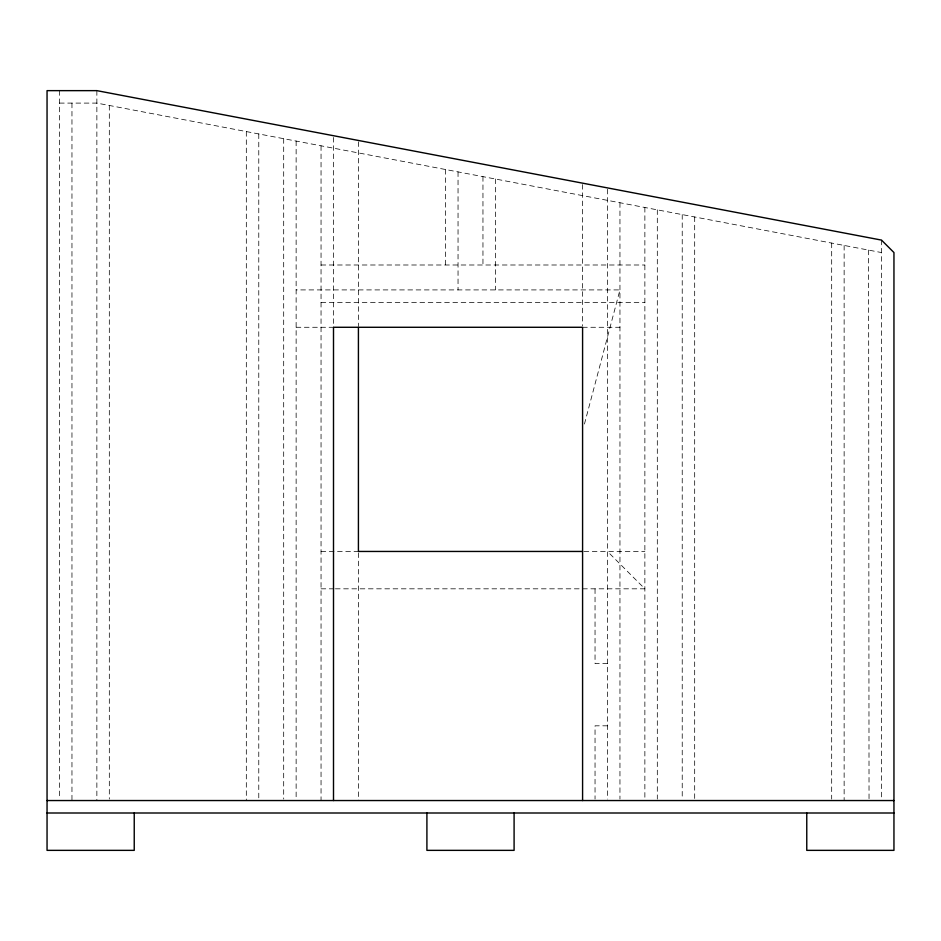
<?xml version="1.0" encoding="UTF-8"?>
<svg xmlns="http://www.w3.org/2000/svg" width="941" height="941" viewBox="0 0 941 941"><rect width="100%" height="100%" fill="white"/><g stroke="black" fill="none" stroke-linecap="round" stroke-linejoin="round"><path stroke-width="0.71" stroke-dasharray="4.71 3.53" d="M584.455 424.015L619.954 289.91L296.133 289.91M59.506 103.098L96.864 103.098L881.494 252.553M321.046 264.997L644.867 264.997M321.046 302.367L644.867 302.367M296.133 327.28L333.502 327.28L333.502 135.716M582.585 327.28L619.954 327.28M321.046 551.45L358.415 551.45M584.055 551.45L644.867 551.45M321.046 588.819L333.984 588.819M335.419 588.819L644.867 588.819L607.498 551.45M607.498 663.546L595.041 663.546L595.041 588.819M607.498 725.817L595.041 725.817L595.041 799.074M868.602 250.094L869.037 800.544M881.494 240.096L881.494 800.544M844.136 245.436L844.136 800.544M831.679 243.06L831.679 799.074M694.681 216.959L694.681 800.544M682.225 214.595L682.225 799.074M657.312 209.843L657.312 799.074M644.867 207.479L644.867 799.074M619.954 202.727L619.954 799.074M607.498 189.282L607.498 799.074M582.585 184.542L582.585 325.833M495.413 179.002L495.413 289.91M482.956 176.637L482.956 264.997M458.044 171.885L458.044 289.91M445.587 169.521L445.587 264.997M358.415 141.844L358.415 325.809M358.415 552.896L358.415 800.544M321.046 145.796L321.046 800.544M296.133 141.056L296.133 799.074M283.688 138.68L283.688 799.074M258.775 133.94L258.775 799.074M246.319 131.564L246.319 800.544M109.321 105.463L109.321 799.074M96.864 90.642L96.864 800.544M71.963 103.098L71.963 800.544M59.506 90.642L59.506 799.074"/><path stroke-width="1.41" d="M582.585 551.45L358.415 551.45L358.415 327.28M47.05 800.544L893.95 800.544M47.05 813L893.95 813M806.766 813L806.766 850.358L893.95 850.358L893.95 252.553L881.494 240.096L96.864 90.642L47.05 90.642L47.05 850.358L134.234 850.358L134.234 813M582.585 800.544L582.585 327.28L333.502 327.28L333.502 800.544M514.092 813L514.092 850.358L426.908 850.358L426.908 813"/></g></svg>
